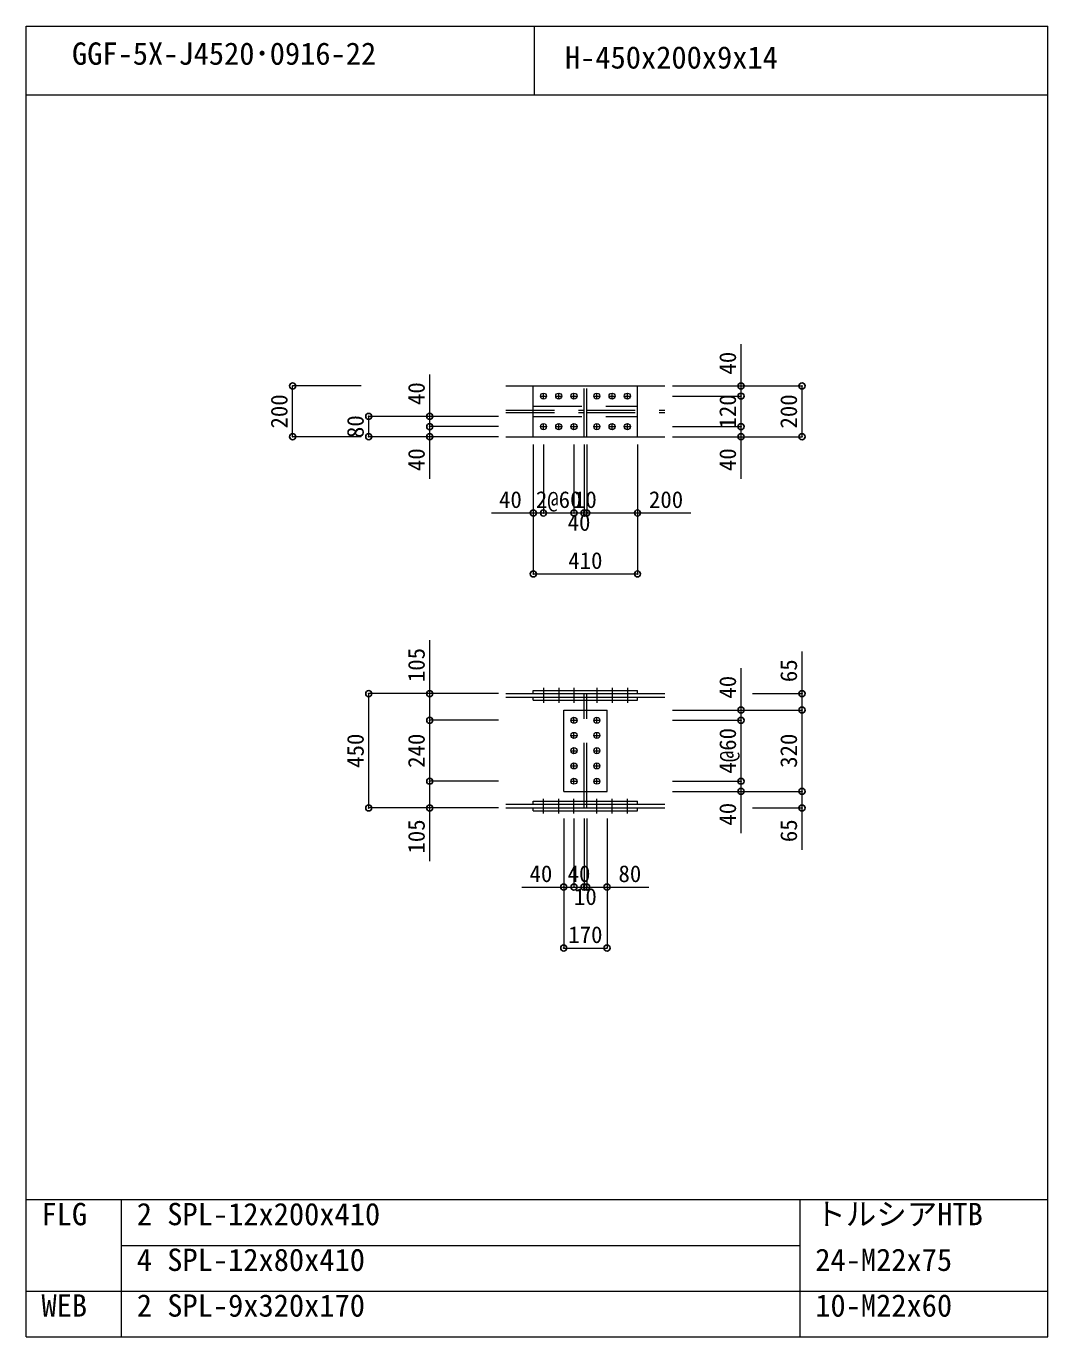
# Model space of a CAD drawing. Units: millimetres, scale not verified. Extents: x -8310 to 8310, y -4800 to 5700.
# Drawn here: x -4110 to -90, y -4800 to 360 of the extents above; entities that cross this region are included whole.
import ezdxf
from ezdxf.enums import TextEntityAlignment as Align

# ---------------------------------------------------------------- set-up
doc = ezdxf.new("R2010")
doc.units = ezdxf.units.MM
doc.header["$LTSCALE"] = 30
doc.header["$PDMODE"] = 32
doc.header["$PDSIZE"] = 24
doc.linetypes.add('USER2', pattern=[9.525, 6.35, -3.175])
doc.layers.add('0-0', color=7, linetype='Continuous')
doc.layers.add('0-2', color=7, linetype='Continuous')
for name, color, linetype, lineweight in [('0-1', 7, 'Continuous', 18), ('0-5', 7, 'Continuous', 18), ('0-6', 7, 'USER2', 18), ('0-8', 7, 'Continuous', 18), ('0-9', 7, 'Continuous', 18), ('0-A', 7, 'Continuous', 18), ('0-B', 7, 'Continuous', 18)]:
    doc.layers.add(name, color=color, linetype=linetype, lineweight=lineweight)
doc.styles.add('ＭＳ ゴシック', font='')
doc.styles.get('ＭＳ ゴシック').set_extended_font_data('MS Gothic')

msp = doc.modelspace()

# ---------------------------------------------------------------- linework, layer by layer
at = {"layer": '0-0'}
for p in [(-3062, -1056.5), (-1297, -1056.5), (-1057, -1056.5), (-1297, -1096.5), (-2762, -1176.5), (-2522, -1176.5), (-2522, -1216.5), (-1297, -1216.5), (-3062, -1256.5), (-2762, -1256.5), (-2522, -1256.5), (-1297, -1256.5), (-1057, -1256.5), (-2114.5, -1556.5), (-2074.5, -1556.5), (-1954.5, -1556.5), (-1914.5, -1556.5), (-1904.5, -1556.5), (-1704.5, -1556.5), (-2114.5, -1796.5), (-1704.5, -1796.5), (-2762, -2267.5), (-2522, -2267.5), (-1057, -2267.5), (-1297, -2332.5), (-1057, -2332.5), (-2522, -2372.5), (-1297, -2372.5), (-2522, -2612.5), (-1297, -2612.5), (-1297, -2652.5), (-1057, -2652.5), (-2762, -2717.5), (-2522, -2717.5), (-1057, -2717.5), (-1994.5, -3029.5), (-1954.5, -3029.5), (-1914.5, -3029.5), (-1904.5, -3029.5), (-1824.5, -3029.5), (-1994.5, -3269.5), (-1824.5, -3269.5)]:
    msp.add_point(p, dxfattribs=at)
at = {"layer": '0-1'}
for p, q in [((-4110, -4800), (-4110, 360)), ((-4110, 360), (-90, 360)), ((-2110, 90), (-2110, 360)), ((-90, -4800), (-90, 360)), ((-4110, 90), (-90, 90)), ((-4110, -4260), (-90, -4260)), ((-3735, -4800), (-3735, -4260)), ((-1065, -4800), (-1065, -4260)), ((-3735, -4440), (-1065, -4440)), ((-4110, -4620), (-90, -4620)), ((-4110, -4800), (-90, -4800))]:
    msp.add_line(p, q, dxfattribs=at)
at = {"layer": '0-5'}
for p, q in [((-2222, -1056.5), (-1914.5, -1056.5)), ((-2114.5, -1056.5), (-1704.5, -1056.5)), ((-2114.5, -1256.5), (-2114.5, -1056.5)), ((-1904.5, -1056.5), (-1597, -1056.5)), ((-2222, -1256.5), (-1914.5, -1256.5)), ((-1904.5, -1256.5), (-1597, -1256.5)), ((-2222, -2267.5), (-1914.5, -2267.5)), ((-2114.5, -2255.5), (-1704.5, -2255.5)), ((-2114.5, -2267.5), (-2114.5, -2255.5)), ((-1904.5, -2267.5), (-1597, -2267.5)), ((-1904.5, -2281.5), (-1904.5, -2267.5)), ((-2114.5, -2281.5), (-1704.5, -2281.5)), ((-2114.5, -2293.5), (-2114.5, -2281.5)), ((-1914.5, -2332.5), (-1914.5, -2293.5)), ((-1904.5, -2281.5), (-1597, -2281.5)), ((-1904.5, -2332.5), (-1904.5, -2293.5)), ((-1994.5, -2332.5), (-1824.5, -2332.5)), ((-1994.5, -2652.5), (-1994.5, -2332.5)), ((-1914.5, -2691.5), (-1914.5, -2652.5)), ((-1904.5, -2691.5), (-1904.5, -2652.5)), ((-2222, -2703.5), (-1914.5, -2703.5)), ((-2114.5, -2691.5), (-1914.5, -2691.5)), ((-2114.5, -2703.5), (-2114.5, -2691.5)), ((-2114.5, -2703.5), (-1914.5, -2703.5)), ((-2114.5, -2717.5), (-1914.5, -2717.5)), ((-2114.5, -2729.5), (-2114.5, -2717.5)), ((-2114.5, -2729.5), (-1914.5, -2729.5)), ((-1914.5, -2691.5), (-1704.5, -2691.5)), ((-1914.5, -2703.5), (-1704.5, -2703.5)), ((-1914.5, -2717.5), (-1704.5, -2717.5)), ((-1914.5, -2729.5), (-1704.5, -2729.5)), ((-1904.5, -2717.5), (-1597, -2717.5)), ((-1704.5, -2703.5), (-1704.5, -2691.5)), ((-1704.5, -2729.5), (-1704.5, -2717.5))]:
    msp.add_line(p, q, dxfattribs=at)
for points in [[(-2114.5, -1256.5), (-1704.5, -1256.5), (-1704.5, -1056.5)], [(-2222, -2281.5), (-1914.5, -2281.5), (-1914.5, -2267.5)], [(-2114.5, -2267.5), (-1704.5, -2267.5), (-1704.5, -2255.5)], [(-2114.5, -2293.5), (-1704.5, -2293.5), (-1704.5, -2281.5)], [(-1994.5, -2652.5), (-1824.5, -2652.5), (-1824.5, -2332.5)], [(-2222, -2717.5), (-1914.5, -2717.5), (-1914.5, -2703.5)], [(-1904.5, -2717.5), (-1904.5, -2703.5), (-1597, -2703.5)]]:
    msp.add_lwpolyline(points, dxfattribs=at)
at = {"layer": '0-6'}
for p, q in [((-2114.5, -1056.5), (-1704.5, -1056.5)), ((-1914.5, -1256.5), (-1914.5, -1056.5)), ((-1904.5, -1256.5), (-1904.5, -1056.5)), ((-2222, -1152), (-1914.5, -1152)), ((-2222, -1161), (-1914.5, -1161)), ((-2114.5, -1136.5), (-1704.5, -1136.5)), ((-2114.5, -1176.5), (-1704.5, -1176.5)), ((-1904.5, -1152), (-1597, -1152)), ((-1904.5, -1161), (-1597, -1161)), ((-2114.5, -1256.5), (-1704.5, -1256.5)), ((-1914.5, -2293.5), (-1914.5, -2281.5)), ((-1904.5, -2293.5), (-1904.5, -2281.5)), ((-1914.5, -2652.5), (-1914.5, -2332.5)), ((-1904.5, -2652.5), (-1904.5, -2332.5)), ((-1914.5, -2703.5), (-1914.5, -2691.5)), ((-1904.5, -2703.5), (-1904.5, -2691.5))]:
    msp.add_line(p, q, dxfattribs=at)
at = {"layer": '0-8'}
for p, q in [((-2085.5, -1096.5), (-2063.5, -1096.5)), ((-2074.5, -1107.5), (-2074.5, -1085.5)), ((-2025.5, -1096.5), (-2003.5, -1096.5)), ((-2014.5, -1107.5), (-2014.5, -1085.5)), ((-1965.5, -1096.5), (-1943.5, -1096.5)), ((-1954.5, -1107.5), (-1954.5, -1085.5)), ((-1875.5, -1096.5), (-1853.5, -1096.5)), ((-1864.5, -1107.5), (-1864.5, -1085.5)), ((-1815.5, -1096.5), (-1793.5, -1096.5)), ((-1804.5, -1107.5), (-1804.5, -1085.5)), ((-1755.5, -1096.5), (-1733.5, -1096.5)), ((-1744.5, -1107.5), (-1744.5, -1085.5)), ((-2085.5, -1216.5), (-2063.5, -1216.5)), ((-2074.5, -1227.5), (-2074.5, -1205.5)), ((-2025.5, -1216.5), (-2003.5, -1216.5)), ((-2014.5, -1227.5), (-2014.5, -1205.5)), ((-1965.5, -1216.5), (-1943.5, -1216.5)), ((-1954.5, -1227.5), (-1954.5, -1205.5)), ((-1875.5, -1216.5), (-1853.5, -1216.5)), ((-1864.5, -1227.5), (-1864.5, -1205.5)), ((-1815.5, -1216.5), (-1793.5, -1216.5)), ((-1804.5, -1227.5), (-1804.5, -1205.5)), ((-1755.5, -1216.5), (-1733.5, -1216.5)), ((-1744.5, -1227.5), (-1744.5, -1205.5)), ((-1965.5, -2372.5), (-1943.5, -2372.5)), ((-1954.5, -2383.5), (-1954.5, -2361.5)), ((-1875.5, -2372.5), (-1853.5, -2372.5)), ((-1864.5, -2383.5), (-1864.5, -2361.5)), ((-1954.5, -2443.5), (-1954.5, -2421.5)), ((-1864.5, -2443.5), (-1864.5, -2421.5)), ((-1965.5, -2432.5), (-1943.5, -2432.5)), ((-1875.5, -2432.5), (-1853.5, -2432.5)), ((-1965.5, -2492.5), (-1943.5, -2492.5)), ((-1954.5, -2503.5), (-1954.5, -2481.5)), ((-1875.5, -2492.5), (-1853.5, -2492.5)), ((-1864.5, -2503.5), (-1864.5, -2481.5)), ((-1965.5, -2552.5), (-1943.5, -2552.5)), ((-1954.5, -2563.5), (-1954.5, -2541.5)), ((-1875.5, -2552.5), (-1853.5, -2552.5)), ((-1864.5, -2563.5), (-1864.5, -2541.5)), ((-1965.5, -2612.5), (-1943.5, -2612.5)), ((-1954.5, -2623.5), (-1954.5, -2601.5)), ((-1875.5, -2612.5), (-1853.5, -2612.5)), ((-1864.5, -2623.5), (-1864.5, -2601.5))]:
    msp.add_line(p, q, dxfattribs=at)
at = {"layer": '0-9'}
for p, q in [((-2074.5, -2245.5), (-2074.5, -2303.5)), ((-2014.5, -2245.5), (-2014.5, -2303.5)), ((-1954.5, -2245.5), (-1954.5, -2303.5)), ((-1864.5, -2245.5), (-1864.5, -2303.5)), ((-1804.5, -2245.5), (-1804.5, -2303.5)), ((-1744.5, -2245.5), (-1744.5, -2303.5)), ((-2074.5, -2739.5), (-2074.5, -2681.5)), ((-2014.5, -2739.5), (-2014.5, -2681.5)), ((-1954.5, -2739.5), (-1954.5, -2681.5)), ((-1864.5, -2739.5), (-1864.5, -2681.5)), ((-1804.5, -2739.5), (-1804.5, -2681.5)), ((-1744.5, -2739.5), (-1744.5, -2681.5))]:
    msp.add_line(p, q, dxfattribs=at)
at = {"layer": '0-A'}
for p, q in [((-2792, -1056.5), (-3062, -1056.5)), ((-1567, -1056.5), (-1297, -1056.5)), ((-1567, -1056.5), (-1057, -1056.5)), ((-1567, -1096.5), (-1297, -1096.5)), ((-2252, -1176.5), (-2762, -1176.5)), ((-2252, -1176.5), (-2522, -1176.5)), ((-2252, -1216.5), (-2522, -1216.5)), ((-2522, -1421.5), (-2522, -1216.5)), ((-1567, -1216.5), (-1297, -1216.5)), ((-1297, -1421.5), (-1297, -1216.5)), ((-2252, -1256.5), (-2522, -1256.5)), ((-2114.5, -1286.5), (-2114.5, -1556.5)), ((-2114.5, -1286.5), (-2114.5, -1796.5)), ((-2074.5, -1286.5), (-2074.5, -1556.5)), ((-2074.5, -1286.5), (-2074.5, -1556.5)), ((-1954.5, -1286.5), (-1954.5, -1556.5)), ((-1954.5, -1286.5), (-1954.5, -1556.5)), ((-1914.5, -1286.5), (-1914.5, -1556.5)), ((-1914.5, -1286.5), (-1914.5, -1556.5)), ((-1904.5, -1286.5), (-1904.5, -1556.5)), ((-1904.5, -1286.5), (-1904.5, -1556.5)), ((-1704.5, -1286.5), (-1704.5, -1556.5)), ((-1704.5, -1286.5), (-1704.5, -1796.5)), ((-1567, -1256.5), (-1297, -1256.5)), ((-2279.5, -1556.5), (-2074.5, -1556.5)), ((-2074.5, -1556.5), (-1954.5, -1556.5)), ((-1954.5, -1556.5), (-1914.5, -1556.5)), ((-1914.5, -1556.5), (-1904.5, -1556.5)), ((-1904.5, -1556.5), (-1494.5, -1556.5)), ((-2114.5, -1796.5), (-1704.5, -1796.5)), ((-2252, -2267.5), (-2762, -2267.5)), ((-2252, -2267.5), (-2522, -2267.5)), ((-1251.55, -2267.5), (-1057, -2267.5)), ((-2252, -2372.5), (-2522, -2372.5)), ((-1567, -2332.5), (-1297, -2332.5)), ((-1567, -2332.5), (-1057, -2332.5)), ((-1567, -2372.5), (-1297, -2372.5)), ((-2252, -2612.5), (-2522, -2612.5)), ((-2522, -2927.5), (-2522, -2612.5)), ((-1567, -2612.5), (-1297, -2612.5)), ((-1297, -2817.5), (-1297, -2612.5)), ((-1567, -2652.5), (-1297, -2652.5)), ((-1567, -2652.5), (-1057, -2652.5)), ((-1057, -2882.5), (-1057, -2652.5)), ((-2252, -2717.5), (-2522, -2717.5)), ((-1251.55, -2717.5), (-1057, -2717.5)), ((-1994.5, -2759.5), (-1994.5, -3029.5)), ((-1994.5, -2759.5), (-1994.5, -3269.5)), ((-1954.5, -2759.5), (-1954.5, -3029.5)), ((-1954.5, -2759.5), (-1954.5, -3029.5)), ((-1914.5, -2759.5), (-1914.5, -3029.5)), ((-1914.5, -2759.5), (-1914.5, -3029.5)), ((-1904.5, -2759.5), (-1904.5, -3029.5)), ((-1904.5, -2759.5), (-1904.5, -3029.5)), ((-1824.5, -2759.5), (-1824.5, -3029.5)), ((-1824.5, -2759.5), (-1824.5, -3269.5)), ((-2159.5, -3029.5), (-1954.5, -3029.5)), ((-1954.5, -3029.5), (-1914.5, -3029.5)), ((-1914.5, -3029.5), (-1904.5, -3029.5)), ((-1904.5, -3029.5), (-1659.5, -3029.5)), ((-1994.5, -3269.5), (-1824.5, -3269.5))]:
    msp.add_line(p, q, dxfattribs=at)
for points in [[(-1567, -1096.5), (-1297, -1096.5), (-1297, -891.5)], [(-2252, -1216.5), (-2522, -1216.5), (-2522, -1011.5)], [(-2792, -1256.5), (-3062, -1256.5), (-3062, -1056.5)], [(-1567, -1256.5), (-1057, -1256.5), (-1057, -1056.5)], [(-1567, -1216.5), (-1297, -1216.5), (-1297, -1096.5)], [(-2252, -1256.5), (-2762, -1256.5), (-2762, -1176.5)], [(-2252, -2372.5), (-2522, -2372.5), (-2522, -2057.5)], [(-1567, -2332.5), (-1057, -2332.5), (-1057, -2102.5)], [(-1567, -2372.5), (-1297, -2372.5), (-1297, -2167.5)], [(-2252, -2717.5), (-2762, -2717.5), (-2762, -2267.5)], [(-2252, -2612.5), (-2522, -2612.5), (-2522, -2372.5)], [(-1567, -2652.5), (-1057, -2652.5), (-1057, -2332.5)], [(-1567, -2612.5), (-1297, -2612.5), (-1297, -2372.5)]]:
    msp.add_lwpolyline(points, dxfattribs=at)
at = {"layer": '0-B'}
for centre in [(-2074.5, -1096.5), (-2014.5, -1096.5), (-1954.5, -1096.5), (-1864.5, -1096.5), (-1804.5, -1096.5), (-1744.5, -1096.5), (-2074.5, -1216.5), (-2014.5, -1216.5), (-1954.5, -1216.5), (-1864.5, -1216.5), (-1804.5, -1216.5), (-1744.5, -1216.5), (-1954.5, -2372.5), (-1864.5, -2372.5), (-1954.5, -2432.5), (-1864.5, -2432.5), (-1954.5, -2492.5), (-1864.5, -2492.5), (-1954.5, -2552.5), (-1864.5, -2552.5), (-1954.5, -2612.5), (-1864.5, -2612.5)]:
    msp.add_circle(centre, 12, dxfattribs=at)

# ---------------------------------------------------------------- texts
at = {"layer": '0-2', "style": 'ＭＳ ゴシック'}
for s, p in [('GGF-5X-J4520･0916-22', (-3930, 181.8)), ('H-450x200x9x14', (-1990, 166.8)), ('FLG', (-4050, -4387.2)), ('2', (-3675, -4387.2)), ('SPL-12x200x410', (-3555, -4387.2)), ('トルシアHTB', (-1005, -4387.2)), ('4', (-3675, -4567.2)), ('SPL-12x80x410', (-3555, -4567.2)), ('24-M22x75', (-1005, -4567.2)), ('WEB', (-4050, -4747.2)), ('2', (-3675, -4747.2)), ('SPL-9x320x170', (-3555, -4747.2)), ('10-M22x60', (-1005, -4747.2))]:
    msp.add_text(s, height=87.98, dxfattribs=at).set_placement(p, align=Align.BOTTOM_LEFT)
at = {"layer": '0-A', "style": 'ＭＳ ゴシック'}
for s, p in [('40', (-1297, -1011.5)), ('40', (-2522, -1131.5)), ('200', (-3062, -1224)), ('120', (-1297, -1224)), ('200', (-1057, -1224)), ('80', (-2762, -1261.5)), ('40', (-2522, -1391.5)), ('40', (-1297, -1391.5)), ('105', (-2522, -2222.5)), ('65', (-1057, -2222.5)), ('40', (-1297, -2287.5)), ('4@60', (-1297, -2582.5)), ('450', (-2762, -2560)), ('240', (-2522, -2560)), ('320', (-1057, -2560)), ('40', (-1297, -2787.5)), ('105', (-2522, -2897.5)), ('65', (-1057, -2852.5))]:
    msp.add_text(s, height=65.98, rotation=90, dxfattribs=at).set_placement(p, align=Align.BOTTOM_LEFT)
for s, p in [('40', (-2249.5, -1556.5)), ('2@60', (-2104.5, -1556.5)), ('10', (-1954.5, -1556.5)), ('200', (-1659.5, -1556.5)), ('40', (-1979.5, -1646.5)), ('410', (-1977, -1796.5)), ('40', (-2129.5, -3029.5)), ('40', (-1979.5, -3029.5)), ('80', (-1779.5, -3029.5)), ('10', (-1954.5, -3119.5)), ('170', (-1977, -3269.5))]:
    msp.add_text(s, height=65.98, dxfattribs=at).set_placement(p, align=Align.BOTTOM_LEFT)

doc.saveas('drawing.dxf')
